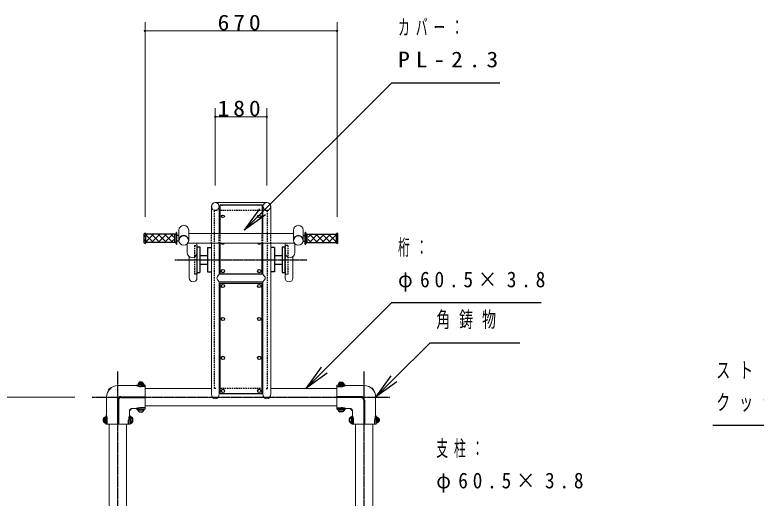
# Model space of a CAD drawing. Units: millimetres at full size. Extents: x -11724 to 0, y -2278 to 7380.
# Drawn here: x -7577 to -4987, y 2697 to 4386 of the extents above; entities that cross this region are included whole.
import ezdxf

# ---------------------------------------------------------------- set-up
doc = ezdxf.new("R2010")
doc.units = ezdxf.units.MM
doc.linetypes.add('USER2', pattern=[6, 3, -1, 1, -1])
doc.linetypes.add('USER4', pattern=[8, 5, -3])
doc.layers.add('線', color=2, linetype='Continuous', lineweight=25)
doc.layers.add('補助', color=2, linetype='Continuous', lineweight=25)
doc.styles.add('ＭＳ ゴシック', font='')
doc.styles.get('ＭＳ ゴシック').set_extended_font_data('MS Gothic')

# ---------------------------------------------------------------- blocks, each defined once
blk = doc.blocks.new('dimension_origin')
at = {"color": 0, "linetype": 'Continuous', "lineweight": -2}
blk.add_circle((0, 0), 1.25, dxfattribs=at)

msp = doc.modelspace()

# ---------------------------------------------------------------- linework, layer by layer
at = {"layer": '線', "color": 7, "lineweight": 13}
for p, q in [((-6696.289, 3730), (-6876.289, 3730)), ((-6889.889, 3621.96), (-6889.889, 3716.4)), ((-6862.689, 3621.96), (-6862.689, 3716.4)), ((-6859.789, 3621.96), (-6859.789, 3722.369)), ((-6712.789, 3621.96), (-6712.789, 3722.369)), ((-6709.889, 3621.96), (-6709.889, 3716.4)), ((-6682.689, 3621.96), (-6682.689, 3716.4)), ((-7003.289, 3633.599), (-7003.289, 3597.57)), ((-6969.289, 3633.599), (-6969.289, 3597.57)), ((-6603.289, 3633.599), (-6603.289, 3597.57)), ((-6569.289, 3633.599), (-6569.289, 3597.822)), ((-6969.289, 3621.96), (-6603.289, 3621.96)), ((-6974.289, 3585.576), (-6974.289, 3555.155)), ((-6971.824, 3587.96), (-6600.753, 3587.96)), ((-6940.289, 3555.155), (-6940.289, 3587.96)), ((-6939.289, 3575.25), (-6939.289, 3485.25)), ((-6889.889, 3061.93), (-6889.889, 3587.96)), ((-6862.689, 3479.771), (-6862.689, 3587.96)), ((-6709.889, 3479.771), (-6709.889, 3587.96)), ((-6682.689, 3061.93), (-6682.689, 3587.96)), ((-6633.289, 3575.25), (-6633.289, 3485.25)), ((-6632.289, 3555.155), (-6632.289, 3587.96)), ((-6598.289, 3585.576), (-6598.289, 3555.155)), ((-6940.289, 3555.155), (-6940.289, 3466.65)), ((-6632.289, 3555.155), (-6632.289, 3466.65)), ((-6967.489, 3541.555), (-6967.489, 3466.65)), ((-6605.089, 3541.555), (-6605.089, 3466.65)), ((-6862.689, 3479.771), (-6868.426, 3472.221)), ((-6709.889, 3479.771), (-6862.689, 3479.771)), ((-6709.889, 3479.771), (-6704.152, 3472.221)), ((-6868.426, 3460.12), (-6862.689, 3452.571)), ((-6709.889, 3452.571), (-6862.689, 3452.571)), ((-6862.689, 3061.93), (-6862.689, 3452.571)), ((-6704.152, 3460.12), (-6709.889, 3452.571)), ((-6709.889, 3061.93), (-6709.889, 3452.571)), ((-7216.539, 3090.25), (-7151.289, 3090.25)), ((-7151.289, 3091.25), (-7151.289, 3090.25)), ((-7122.289, 3092.25), (-7150.289, 3092.25)), ((-7121.289, 3091.25), (-7121.289, 3051.5)), ((-6451.289, 3091.25), (-6451.289, 3051.5)), ((-6450.289, 3092.25), (-6422.289, 3092.25)), ((-6421.289, 3091.25), (-6421.289, 3090.25)), ((-6356.039, 3090.25), (-6421.289, 3090.25)), ((-6889.889, 3080.25), (-7121.289, 3080.25)), ((-6451.289, 3080.25), (-6682.689, 3080.25)), ((-7256.539, 3050.25), (-7256.539, 2985)), ((-7121.289, 3048.5), (-7121.289, 3009)), ((-6451.289, 3048.5), (-6451.289, 3009)), ((-6316.039, 3050.25), (-6316.039, 2985)), ((-7170.039, 3009.75), (-7151.289, 3009.75)), ((-7151.289, 3008.75), (-7151.289, 3009.75)), ((-7122.289, 3007.75), (-7150.289, 3007.75)), ((-7121.289, 3019.75), (-6451.289, 3019.75)), ((-6450.289, 3007.75), (-6422.289, 3007.75)), ((-6402.539, 3009.75), (-6421.289, 3009.75)), ((-6421.289, 3008.75), (-6421.289, 3009.75)), ((-7258.539, 2956), (-7258.539, 2984)), ((-7257.539, 2985), (-7256.539, 2985)), ((-7176.039, 3003.75), (-7176.039, 2985)), ((-7175.039, 2985), (-7176.039, 2985)), ((-7174.039, 2956), (-7174.039, 2984)), ((-6398.539, 2956), (-6398.539, 2984)), ((-6397.539, 2985), (-6396.539, 2985)), ((-6396.539, 3003.75), (-6396.539, 2985)), ((-6315.039, 2985), (-6316.039, 2985)), ((-6314.039, 2956), (-6314.039, 2984)), ((-7257.289, 2955), (-7217.789, 2955)), ((-7246.539, 2955), (-7246.539, 1400)), ((-7214.789, 2955), (-7175.289, 2955)), ((-7186.039, 1400), (-7186.039, 2955)), ((-6357.789, 2955), (-6397.289, 2955)), ((-6386.539, 1400), (-6386.539, 2955)), ((-6315.289, 2955), (-6354.789, 2955)), ((-6326.039, 2955), (-6326.039, 1400))]:
    msp.add_line(p, q, dxfattribs=at)
at = {"layer": '線'}
for p, q in [((-6859.789, 3722.369), (-6712.789, 3722.369)), ((-7124.289, 3589.46), (-7124.289, 3620.46)), ((-7114.613, 3619.531), (-7123.058, 3611.086)), ((-7092.162, 3590.531), (-7121.162, 3619.531)), ((-7092.162, 3619.531), (-7121.162, 3590.531)), ((-7119.289, 3589.46), (-7119.289, 3620.46)), ((-7017.338, 3619.46), (-7118.289, 3619.46)), ((-7069.712, 3590.531), (-7098.712, 3619.531)), ((-7069.712, 3619.531), (-7098.712, 3590.531)), ((-7047.261, 3590.531), (-7076.261, 3619.531)), ((-7047.261, 3619.531), (-7076.261, 3590.531)), ((-7024.81, 3590.531), (-7053.81, 3619.531)), ((-7024.81, 3619.531), (-7053.81, 3590.531)), ((-7021.107, 3609.278), (-7031.36, 3619.531)), ((-7021.107, 3600.784), (-7031.36, 3590.531)), ((-7017.338, 3590.46), (-7017.338, 3619.46)), ((-7012.289, 3584.96), (-7012.289, 3624.96)), ((-7010.289, 3584.96), (-7010.289, 3624.96)), ((-7003.289, 3614.46), (-7010.289, 3614.46)), ((-6569.289, 3614.46), (-6562.289, 3614.46)), ((-6562.289, 3584.96), (-6562.289, 3624.96)), ((-6560.289, 3584.96), (-6560.289, 3624.96)), ((-6555.24, 3590.46), (-6555.24, 3619.46)), ((-6555.24, 3619.46), (-6454.289, 3619.46)), ((-6551.47, 3609.278), (-6541.218, 3619.531)), ((-6551.47, 3600.784), (-6541.218, 3590.531)), ((-6547.767, 3590.531), (-6518.767, 3619.531)), ((-6547.767, 3619.531), (-6518.767, 3590.531)), ((-6525.316, 3590.531), (-6496.316, 3619.531)), ((-6525.316, 3619.531), (-6496.316, 3590.531)), ((-6502.866, 3590.531), (-6473.866, 3619.531)), ((-6502.866, 3619.531), (-6473.866, 3590.531)), ((-6480.415, 3590.531), (-6451.415, 3619.531)), ((-6480.415, 3619.531), (-6451.415, 3590.531)), ((-6457.964, 3619.531), (-6449.519, 3611.086)), ((-6453.289, 3589.46), (-6453.289, 3620.46)), ((-6448.289, 3589.46), (-6448.289, 3620.46)), ((-7114.613, 3590.531), (-7123.058, 3598.976)), ((-7017.338, 3590.46), (-7118.289, 3590.46)), ((-7003.103, 3595.46), (-7010.289, 3595.46)), ((-6939.289, 3575.25), (-6930.289, 3575.25)), ((-6930.289, 3575.25), (-6930.289, 3485.25)), ((-6859.789, 3480.674), (-6859.789, 3587.96)), ((-6712.789, 3480.674), (-6712.789, 3587.96)), ((-6642.289, 3575.25), (-6642.289, 3485.25)), ((-6642.289, 3575.25), (-6633.289, 3575.25)), ((-6569.474, 3595.46), (-6562.289, 3595.46)), ((-6555.24, 3590.46), (-6454.289, 3590.46)), ((-6457.964, 3590.531), (-6449.519, 3598.976)), ((-6903.539, 3572.75), (-6903.539, 3487.75)), ((-6903.539, 3572.75), (-6889.889, 3572.75)), ((-6669.039, 3572.75), (-6682.689, 3572.75)), ((-6669.039, 3572.75), (-6669.039, 3487.75)), ((-6930.289, 3545.25), (-6903.539, 3545.25)), ((-6669.039, 3545.25), (-6642.289, 3545.25)), ((-6930.289, 3515.25), (-6903.539, 3515.25)), ((-6669.039, 3515.25), (-6642.289, 3515.25)), ((-6939.289, 3485.25), (-6930.289, 3485.25)), ((-6903.539, 3487.75), (-6889.889, 3487.75)), ((-6859.789, 3480.674), (-6712.789, 3480.674)), ((-6669.039, 3487.75), (-6682.689, 3487.75)), ((-6642.289, 3485.25), (-6633.289, 3485.25)), ((-6859.789, 3062.563), (-6859.789, 3448.563)), ((-6859.789, 3448.563), (-6712.789, 3448.563)), ((-6712.789, 3062.563), (-6712.789, 3448.563)), ((-7248.91, 3076.568), (-7242.893, 3082.586)), ((-7241.641, 3081.716), (-7242.893, 3082.586)), ((-7146.289, 3094.25), (-7146.289, 3092.25)), ((-7126.289, 3094.25), (-7146.289, 3094.25)), ((-7126.289, 3092.25), (-7146.289, 3092.25)), ((-7127.089, 3096.75), (-7145.489, 3096.75)), ((-7145.489, 3096.75), (-7145.489, 3094.25)), ((-7127.089, 3094.25), (-7145.489, 3094.25)), ((-7144.939, 3096.75), (-7144.939, 3097.75)), ((-7127.639, 3097.75), (-7144.939, 3097.75)), ((-7127.639, 3096.75), (-7144.939, 3096.75)), ((-7132.289, 3102.1), (-7140.289, 3102.1)), ((-7137.089, 3094.25), (-7136.42, 3096.75)), ((-7121.289, 3087.271), (-7136.289, 3087.271)), ((-7136.158, 3094.25), (-7135.488, 3096.75)), ((-7127.639, 3096.75), (-7127.639, 3097.75)), ((-7127.089, 3096.75), (-7127.089, 3094.25)), ((-7126.289, 3094.25), (-7126.289, 3092.25)), ((-6451.289, 3087.271), (-6436.289, 3087.271)), ((-6446.289, 3094.25), (-6446.289, 3092.25)), ((-6446.289, 3094.25), (-6426.289, 3094.25)), ((-6446.289, 3092.25), (-6426.289, 3092.25)), ((-6445.489, 3096.75), (-6427.089, 3096.75)), ((-6445.489, 3096.75), (-6445.489, 3094.25)), ((-6445.489, 3094.25), (-6427.089, 3094.25)), ((-6444.939, 3096.75), (-6444.939, 3097.75)), ((-6444.939, 3097.75), (-6427.639, 3097.75)), ((-6444.939, 3096.75), (-6427.639, 3096.75)), ((-6440.289, 3102.1), (-6432.289, 3102.1)), ((-6436.42, 3094.25), (-6437.089, 3096.75)), ((-6435.488, 3094.25), (-6436.158, 3096.75)), ((-6427.639, 3096.75), (-6427.639, 3097.75)), ((-6427.089, 3096.75), (-6427.089, 3094.25)), ((-6426.289, 3094.25), (-6426.289, 3092.25)), ((-6330.936, 3081.716), (-6329.684, 3082.586)), ((-6323.667, 3076.568), (-6329.684, 3082.586)), ((-7248.91, 3076.568), (-7248.005, 3075.352)), ((-7248.005, 3075.352), (-7241.641, 3081.716)), ((-7247.825, 3075.173), (-7248.005, 3075.352)), ((-7241.461, 3081.537), (-7241.641, 3081.716)), ((-6859.789, 3062.563), (-6712.789, 3062.563)), ((-6331.116, 3081.537), (-6330.936, 3081.716)), ((-6324.572, 3075.352), (-6330.936, 3081.716)), ((-6324.752, 3075.173), (-6324.572, 3075.352)), ((-6323.667, 3076.568), (-6324.572, 3075.352)), ((-7217.789, 3040), (-7217.789, 2955)), ((-7214.789, 3040), (-7214.789, 2955)), ((-7206.289, 3051.5), (-7121.289, 3051.5)), ((-7206.289, 3048.5), (-7121.289, 3048.5)), ((-6366.289, 3051.5), (-6451.289, 3051.5)), ((-6366.289, 3048.5), (-6451.289, 3048.5)), ((-6357.789, 3040), (-6357.789, 2955)), ((-6354.789, 3040), (-6354.789, 2955)), ((-7176.027, 3004.125), (-7170.414, 3009.738)), ((-7174.886, 3003.364), (-7169.653, 3008.597)), ((-7170.414, 3009.738), (-7169.653, 3008.597)), ((-7148.289, 3005.25), (-7148.289, 3007.75)), ((-7148.289, 3007.75), (-7124.289, 3007.75)), ((-7124.289, 3005.25), (-7148.289, 3005.25)), ((-7145.789, 3005.25), (-7143.539, 3005.25)), ((-7143.539, 3005.25), (-7129.039, 3005.25)), ((-7121.289, 3012.729), (-7136.289, 3012.729)), ((-7126.789, 3005.25), (-7129.039, 3005.25)), ((-7124.289, 3005.25), (-7124.289, 3007.75)), ((-6451.289, 3012.729), (-6436.289, 3012.729)), ((-6448.289, 3005.25), (-6448.289, 3007.75)), ((-6424.289, 3007.75), (-6448.289, 3007.75)), ((-6448.289, 3005.25), (-6424.289, 3005.25)), ((-6445.789, 3005.25), (-6443.539, 3005.25)), ((-6429.039, 3005.25), (-6443.539, 3005.25)), ((-6426.789, 3005.25), (-6429.039, 3005.25)), ((-6424.289, 3005.25), (-6424.289, 3007.75)), ((-6402.163, 3009.738), (-6402.924, 3008.597)), ((-6397.692, 3003.364), (-6402.924, 3008.597)), ((-6396.55, 3004.125), (-6402.163, 3009.738)), ((-7263.039, 2978.65), (-7264.039, 2978.65)), ((-7264.039, 2978.65), (-7264.039, 2961.35)), ((-7263.039, 2979.2), (-7263.039, 2960.8)), ((-7263.039, 2979.2), (-7260.539, 2979.2)), ((-7263.039, 2978.65), (-7263.039, 2961.35)), ((-7260.539, 2980), (-7258.539, 2980)), ((-7260.539, 2980), (-7260.539, 2960)), ((-7260.539, 2979.2), (-7260.539, 2960.8)), ((-7258.539, 2980), (-7258.539, 2960)), ((-7176.027, 3004.125), (-7174.886, 3003.364)), ((-7171.539, 2982), (-7174.039, 2982)), ((-7174.039, 2958), (-7174.039, 2982)), ((-7171.539, 2982), (-7171.539, 2958)), ((-7171.539, 2979.5), (-7171.539, 2977.25)), ((-7141.789, 2998.65), (-7130.789, 2998.65)), ((-6430.789, 2998.65), (-6441.789, 2998.65)), ((-6401.039, 2982), (-6398.539, 2982)), ((-6401.039, 2982), (-6401.039, 2958)), ((-6401.039, 2979.5), (-6401.039, 2977.25)), ((-6398.539, 2958), (-6398.539, 2982)), ((-6396.55, 3004.125), (-6397.692, 3003.364)), ((-6312.039, 2980), (-6314.039, 2980)), ((-6314.039, 2980), (-6314.039, 2960)), ((-6312.039, 2980), (-6312.039, 2960)), ((-6312.039, 2979.2), (-6312.039, 2960.8)), ((-6309.539, 2979.2), (-6312.039, 2979.2)), ((-6309.539, 2979.2), (-6309.539, 2960.8)), ((-6309.539, 2978.65), (-6308.539, 2978.65)), ((-6309.539, 2978.65), (-6309.539, 2961.35)), ((-6308.539, 2978.65), (-6308.539, 2961.35)), ((-7268.389, 2974), (-7268.389, 2966)), ((-7263.039, 2961.35), (-7264.039, 2961.35)), ((-7260.539, 2970.131), (-7263.039, 2970.801)), ((-7260.539, 2969.199), (-7263.039, 2969.869)), ((-7263.039, 2960.8), (-7260.539, 2960.8)), ((-7260.539, 2960), (-7258.539, 2960)), ((-7253.559, 2955), (-7253.559, 2970)), ((-7179.018, 2955), (-7179.018, 2970)), ((-7171.539, 2958), (-7174.039, 2958)), ((-7171.539, 2962.75), (-7171.539, 2977.25)), ((-7171.539, 2960.5), (-7171.539, 2962.75)), ((-7164.939, 2964.5), (-7164.939, 2975.5)), ((-6407.639, 2964.5), (-6407.639, 2975.5)), ((-6401.039, 2962.75), (-6401.039, 2977.25)), ((-6401.039, 2960.5), (-6401.039, 2962.75)), ((-6401.039, 2958), (-6398.539, 2958)), ((-6393.559, 2955), (-6393.559, 2970)), ((-6319.018, 2955), (-6319.018, 2970)), ((-6312.039, 2960), (-6314.039, 2960)), ((-6312.039, 2970.131), (-6309.539, 2970.801)), ((-6312.039, 2969.199), (-6309.539, 2969.869)), ((-6309.539, 2960.8), (-6312.039, 2960.8)), ((-6309.539, 2961.35), (-6308.539, 2961.35)), ((-6304.189, 2974), (-6304.189, 2966))]:
    msp.add_line(p, q, dxfattribs=at)
at = {"layer": '線', "color": 4, "linetype": 'USER4'}
for p, q in [((-6874.039, 3702.8), (-6878.539, 3702.8)), ((-6878.539, 3080.25), (-6878.539, 3702.8)), ((-6709.889, 3702.8), (-6862.689, 3702.8)), ((-6698.539, 3702.8), (-6694.039, 3702.8)), ((-6694.039, 3080.25), (-6694.039, 3702.8)), ((-6889.889, 3587.96), (-6889.889, 3621.96)), ((-6862.689, 3587.96), (-6862.689, 3621.96)), ((-6859.789, 3587.96), (-6859.789, 3621.96)), ((-6712.789, 3587.96), (-6712.789, 3621.96)), ((-6709.889, 3587.96), (-6709.889, 3621.96)), ((-6682.689, 3587.96), (-6682.689, 3621.96)), ((-6949.289, 3580.25), (-6949.289, 3480.25)), ((-6949.289, 3580.25), (-6940.289, 3580.25)), ((-6940.289, 3580.25), (-6940.289, 3480.25)), ((-6632.289, 3580.25), (-6632.289, 3480.25)), ((-6623.289, 3580.25), (-6632.289, 3580.25)), ((-6623.289, 3580.25), (-6623.289, 3480.25)), ((-6940.289, 3480.25), (-6949.289, 3480.25)), ((-6632.289, 3480.25), (-6623.289, 3480.25)), ((-6874.039, 3080.25), (-6878.539, 3080.25)), ((-6709.889, 3080.25), (-6862.689, 3080.25)), ((-6698.539, 3080.25), (-6694.039, 3080.25))]:
    msp.add_line(p, q, dxfattribs=at)
at = {"layer": '線', "color": 20, "linetype": 'USER2'}
for p, q in [((-7017.489, 3530.25), (-6555.089, 3530.25)), ((-7216.289, 1378.568), (-7216.289, 3140.25)), ((-6356.289, 1378.568), (-6356.289, 3140.25)), ((-7306.539, 3050), (-6266.039, 3050))]:
    msp.add_line(p, q, dxfattribs=at)
at = {"layer": '線', "color": 7, "lineweight": 13}
for centre, radius, start, end in [((-6876.289, 3716.4), 13.6, 0, 180), ((-6696.289, 3716.4), 13.6, 0, 180), ((-6986.289, 3633.599), 17, 0, 180), ((-6586.289, 3633.599), 17, 0, 180), ((-6957.289, 3555.155), 17, 180, 0), ((-6615.289, 3555.155), 17, 180, 0), ((-6860.463, 3466.171), 10, 142.76942, 217.23058), ((-6712.114, 3466.171), 10, 322.76942, 37.23058), ((-6953.889, 3466.65), 13.6, 180, 0), ((-6618.689, 3466.65), 13.6, 180, 0), ((-7216.539, 3050.25), 40, 90, 180), ((-7150.289, 3091.25), 1, 90, 180), ((-7122.289, 3091.25), 1, 0, 90), ((-6450.289, 3091.25), 1, 90, 180), ((-6422.289, 3091.25), 1, 0, 90), ((-6356.039, 3050.25), 40, 0, 90), ((-7150.289, 3008.75), 1, 180, 270), ((-7122.289, 3008.75), 1, 270, 0), ((-6450.289, 3008.75), 1, 180, 270), ((-6422.289, 3008.75), 1, 270, 0), ((-7257.539, 2984), 1, 90, 180), ((-7175.039, 2984), 1, 0, 90), ((-6397.539, 2984), 1, 90, 180), ((-6315.039, 2984), 1, 0, 90), ((-7257.539, 2956), 1, 180, 270), ((-7175.039, 2956), 1, 270, 0), ((-6397.539, 2956), 1, 180, 270), ((-6315.039, 2956), 1, 270, 0)]:
    msp.add_arc(centre, radius, start, end, dxfattribs=at)
at = {"layer": '線', "color": 4, "linetype": 'USER4'}
for centre in [(-6876.289, 3716.4), (-6696.289, 3716.4)]:
    msp.add_arc(centre, 13.6, 180, 0, dxfattribs=at)
at = {"layer": '線'}
for centre, radius, start, end in [((-7011.289, 3624.96), 1, 0, 180), ((-6561.289, 3624.96), 1, 0, 180), ((-7121.789, 3620.46), 2.5, 0, 180), ((-7118.289, 3620.46), 1, 180, 270), ((-7017.289, 3624.46), 5, 269.43816, 0), ((-6555.289, 3624.46), 5, 180, 270.56184), ((-6454.289, 3620.46), 1, 270, 0), ((-6450.789, 3620.46), 2.5, 0, 180), ((-7121.789, 3589.46), 2.5, 180, 0), ((-7118.289, 3589.46), 1, 90, 180), ((-7017.289, 3585.46), 5, 0, 90.56184), ((-7011.289, 3584.96), 1, 180, 0), ((-6561.289, 3584.96), 1, 180, 0), ((-6555.289, 3585.46), 5, 89.43816, 180), ((-6454.289, 3589.46), 1, 0, 90), ((-6450.789, 3589.46), 2.5, 180, 0), ((-7134.197, 3137.05), 49.824, 249.9379, 267.59421), ((-7136.289, 3093.164), 9.791, 114.11411, 152.06758), ((-7136.289, 3093.164), 9.791, 27.93242, 65.88589), ((-6436.289, 3093.164), 9.791, 114.11411, 152.06758), ((-6438.38, 3137.05), 49.824, 272.40579, 290.0621), ((-6436.289, 3093.164), 9.791, 27.93242, 65.88589), ((-7206.289, 3040), 11.5, 90, 180), ((-7206.289, 3040), 8.5, 90, 180), ((-6366.289, 3040), 11.5, 0, 90), ((-6366.289, 3040), 8.5, 0, 90), ((-7134.197, 2962.95), 49.824, 92.40579, 110.0621), ((-7145.789, 3004.25), 1, 90, 202.30281), ((-7126.789, 3004.25), 1, 337.69719, 90), ((-6445.789, 3004.25), 1, 90, 202.30281), ((-6438.38, 2962.95), 49.824, 69.9379, 87.59421), ((-6426.789, 3004.25), 1, 337.69719, 90), ((-7259.452, 2970), 9.791, 117.93242, 155.88589), ((-7303.339, 2967.909), 49.824, 2.40579, 20.0621), ((-7129.238, 2967.909), 49.824, 159.9379, 177.59421), ((-7170.539, 2979.5), 1, 67.69719, 180), ((-7173.954, 2971.173), 10, 25.63725, 67.69719), ((-7137.462, 3007.666), 10, 202.30281, 244.36275), ((-7135.115, 3007.666), 10, 295.63725, 337.69719), ((-6437.462, 3007.666), 10, 202.30281, 244.36275), ((-6435.115, 3007.666), 10, 295.63725, 337.69719), ((-6398.623, 2971.173), 10, 112.30281, 154.36275), ((-6402.039, 2979.5), 1, 0, 112.30281), ((-6443.339, 2967.909), 49.824, 2.40579, 20.0621), ((-6269.238, 2967.909), 49.824, 159.9379, 177.59421), ((-6313.125, 2970), 9.791, 24.11411, 62.06758), ((-7259.452, 2970), 9.791, 204.11411, 242.06758), ((-7170.539, 2960.5), 1, 180, 292.30281), ((-7173.954, 2968.827), 10, 292.30281, 334.36275), ((-6398.623, 2968.827), 10, 205.63725, 247.69719), ((-6402.039, 2960.5), 1, 247.69719, 0), ((-6313.125, 2970), 9.791, 297.93242, 335.88589)]:
    msp.add_arc(centre, radius, start, end, dxfattribs=at)
for centre, major_axis, ratio in [((-6849.789, 3721.185), (-6, 0), 0.159406), ((-6722.789, 3721.185), (-6, 0), 0.159406), ((-6849.789, 3681.833), (-6, 0), 0.630578), ((-6722.789, 3681.833), (-6, 0), 0.630578), ((-6849.789, 3490.407), (6, 0), 0.981959), ((-6722.789, 3490.407), (6, 0), 0.981959), ((-6849.789, 3438.38), (-6, 0), 0.939542), ((-6722.789, 3438.38), (-6, 0), 0.939542), ((-6849.789, 3323.286), (-6, 0), 0.939542), ((-6722.789, 3323.286), (-6, 0), 0.939542), ((-6849.789, 3187.053), (-6, 0), 0.939542), ((-6722.789, 3187.053), (-6, 0), 0.939542), ((-6849.789, 3071.959), (-6, 0), 0.939542), ((-6722.789, 3071.959), (-6, 0), 0.939542)]:
    msp.add_ellipse(centre, major_axis=major_axis, ratio=ratio, dxfattribs=at)
for centre, major_axis, ratio, start_param, end_param in [((-6986.289, 3598.333), (17, 0), 0.942817, 6.25939012, 9.42477796), ((-6586.289, 3598.333), (17, 0), 0.948679, 6.28318531, 9.42477796), ((-6849.789, 3589.992), (6, 0), 0.945745, 3.50772448, 5.91705348), ((-6722.789, 3589.992), (6, 0), 0.945745, 3.50772448, 5.91705348)]:
    msp.add_ellipse(centre, major_axis=major_axis, ratio=ratio, start_param=start_param, end_param=end_param, dxfattribs=at)
at = {"layer": '線', "color": 7, "lineweight": 13}
for centre in [(-6986.289, 3597.57), (-6586.289, 3597.57)]:
    msp.add_ellipse(centre, major_axis=(17, 0), ratio=0.942811, dxfattribs=at)
for centre in [(-6876.289, 3061.93), (-6696.289, 3061.93)]:
    msp.add_ellipse(centre, major_axis=(0, -18.32), ratio=0.742369, start_param=4.71238898, end_param=7.85398163, dxfattribs=at)
at = {"layer": '補助', "lineweight": 13}
for p, q in [((-7121.789, 3680.46), (-7121.789, 4360)), ((-6450.789, 3680.46), (-6450.789, 4360)), ((-7121.789, 4330), (-6450.789, 4330)), ((-6876.289, 3790), (-6876.289, 4060)), ((-6696.289, 3790), (-6696.289, 4060)), ((-6876.289, 4030), (-6696.289, 4030)), ((-7366.539, 3050), (-7796.289, 3050))]:
    msp.add_line(p, q, dxfattribs=at)
at = {"layer": '補助'}
for p, q in [((-6711.249, 3697.239), (-6259.489, 4148.999)), ((-6259.489, 4148.999), (-6229.489, 4148.999)), ((-6229.489, 4148.999), (-5882.56, 4148.999)), ((-6721.856, 3707.845), (-6774.889, 3633.599)), ((-6774.889, 3633.599), (-6711.249, 3697.239)), ((-6700.642, 3686.632), (-6774.889, 3633.599)), ((-6495.849, 3143.89), (-6259.489, 3380.25)), ((-6259.489, 3380.25), (-6229.489, 3380.25)), ((-6229.489, 3380.25), (-5737.625, 3380.25)), ((-6252.399, 3113.89), (-6126.039, 3240.25)), ((-6126.039, 3240.25), (-6096.039, 3240.25)), ((-6096.039, 3240.25), (-5812.3, 3240.25)), ((-6506.456, 3154.496), (-6559.489, 3080.25)), ((-6559.489, 3080.25), (-6495.849, 3143.89)), ((-6485.242, 3133.283), (-6559.489, 3080.25)), ((-6263.006, 3124.496), (-6316.039, 3050.25)), ((-6316.039, 3050.25), (-6252.399, 3113.89)), ((-6241.792, 3103.283), (-6316.039, 3050.25)), ((-4576.406, 2950.747), (-5138.11, 2950.747))]:
    msp.add_line(p, q, dxfattribs=at)

# ---------------------------------------------------------------- block references
at = {"layer": '補助', "lineweight": 13, "xscale": 2, "yscale": 2}
for p in [(-7121.789, 4330), (-6876.289, 4030)]:
    msp.add_blockref('dimension_origin', p, dxfattribs=at)
at = {"layer": '補助', "lineweight": 13, "xscale": 2, "yscale": 2, "rotation": 180}
for p in [(-6450.789, 4330), (-6696.289, 4030)]:
    msp.add_blockref('dimension_origin', p, dxfattribs=at)

# ---------------------------------------------------------------- texts
at = {"layer": '補助', "char_height": 54.99, "style": 'ＭＳ ゴシック'}
for s, insert, attachment_point in [('\\T1.33;\\W1.1;670', (-6786.289, 4331), 8), ('\\T1.5;\\W0.55;カバー：', (-6237.739, 4370.249), 1), ('\\T1.5;\\W1.1;PL-2.3', (-6237.739, 4257.749), 1), ('\\T1.33;\\W1.1;180', (-6786.289, 4031), 8), ('\\T1.5;\\W0.55;桁：', (-6237.739, 3601.5), 1), ('\\T1.5;\\W0.9;φ60.5×3.8', (-6237.739, 3489), 1), ('\\T1.64;\\W0.65;角鋳物', (-6104.289, 3349), 1), ('\\T1.64;\\W0.65;ストッパー：', (-5126.156, 3171.997), 1), ('\\T1.64;\\W0.65;クッションゴム', (-5126.156, 3059.497), 1), ('\\T1.5;\\W0.55;支柱：', (-6104.289, 2898.75), 1), ('\\T1.5;\\W0.9;φ60.5×3.8', (-6104.289, 2786.25), 1)]:
    msp.add_mtext(s, dxfattribs=dict(at, insert=insert, attachment_point=attachment_point))

doc.saveas('drawing.dxf')
